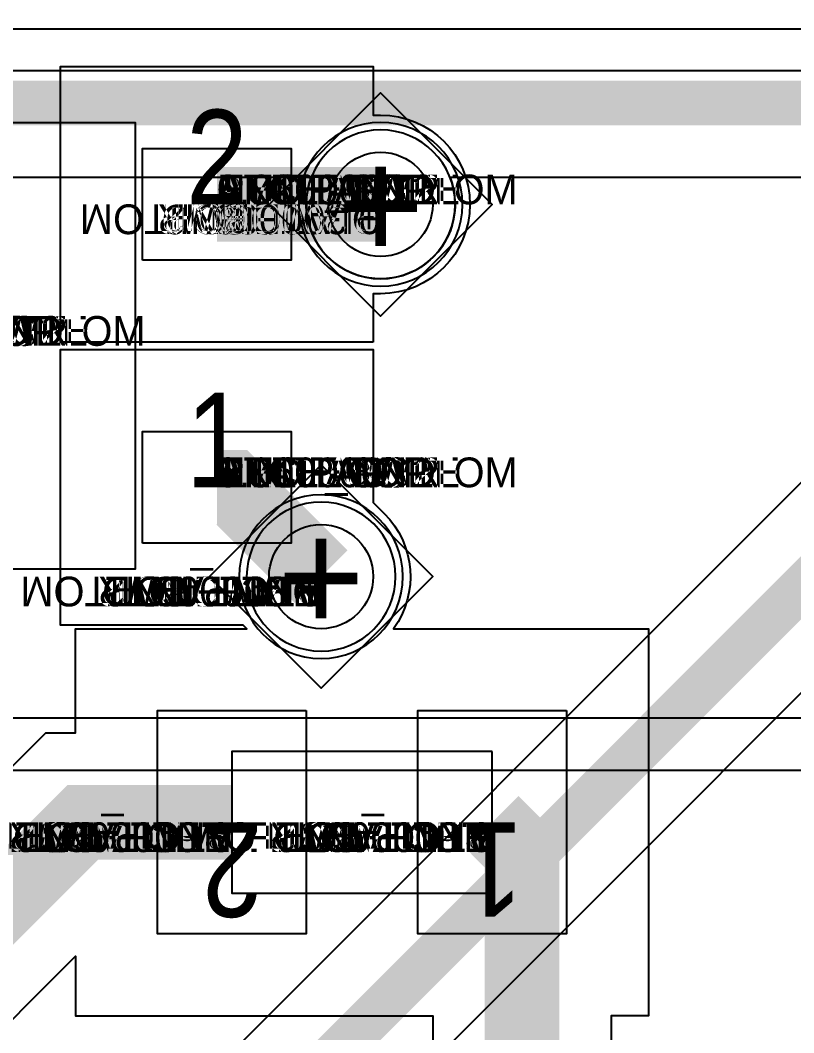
# Model space of a CAD drawing. Extents: x 0 to 323, y 0 to 320.
# Drawn here: x 72.64 to 77.84, y 198.64 to 205.44 of the extents above; entities that cross this region are included whole.
import ezdxf
from ezdxf.enums import TextEntityAlignment as Align

# ---------------------------------------------------------------- set-up
doc = ezdxf.new("R2010")
doc.units = 0
doc.header["$MEASUREMENT"] = 0
doc.layers.get('0').update_dxf_attribs({"linetype": 'CONTINUOUS'})
for name, color, linetype in [('CDN_FIGURES', 7, 'CONTINUOUS'), ('ETCH_BOTTOM', 7, 'CONTINUOUS'), ('ETCH_GND', 3, 'CONTINUOUS'), ('ETCH_INT1', 4, 'CONTINUOUS'), ('ETCH_INT2', 5, 'CONTINUOUS'), ('ETCH_PWR', 6, 'CONTINUOUS'), ('ETCH_TOP', 2, 'CONTINUOUS'), ('MANUFACTURING_NCLEGEND-1-6', 8, 'CONTINUOUS'), ('PACKAGE_GEOMETRY_ASSEMBLY_TOP', 11, 'CONTINUOUS'), ('PACKAGE_GEOMETRY_PIN_NUMBER', 9, 'CONTINUOUS')]:
    doc.layers.add(name, color=color, linetype=linetype)

# ---------------------------------------------------------------- blocks, each defined once
blk = doc.blocks.new('PAD_INFO')
for tag in ['SHAPE_TYPE', 'PAD_HEIGHT', 'PAD_LAYER', 'PAD_TYPE', 'PAD_WIDTH']:
    blk.add_attdef(tag, (0, 0), '', height=0.2)
at = {"flags": 2}
blk.add_attdef('CDN_TYPE', (0, 0), '', height=0.2, dxfattribs=at)
blk = doc.blocks.new('DRILL_INFO')
at = {"flags": 2}
blk.add_attdef('CDN_TYPE', (0, 0), '', height=0.2, dxfattribs=at)
for tag in ['FSHAPE', 'FCHAR', 'DRILL_HEIGHT', 'DIAMETER', 'PLATED', 'DRILL_WIDTH']:
    blk.add_attdef(tag, (0, 0), '', height=0.2)
blk = doc.blocks.new('VIA0700X0300')
at = {"layer": 'ETCH_BOTTOM'}
blk.add_circle((0, 0), 0.35, dxfattribs=at)
at = {"layer": 'ETCH_GND'}
blk.add_circle((0, 0), 0.35, dxfattribs=at)
at = {"layer": 'ETCH_INT1'}
blk.add_circle((0, 0), 0.35, dxfattribs=at)
at = {"layer": 'ETCH_INT2'}
blk.add_circle((0, 0), 0.35, dxfattribs=at)
at = {"layer": 'ETCH_PWR'}
blk.add_circle((0, 0), 0.35, dxfattribs=at)
at = {"layer": 'ETCH_TOP'}
blk.add_circle((0, 0), 0.35, dxfattribs=at)
ref = blk.add_blockref('PAD_INFO', (0, 0))
ref.add_attrib('PAD_LAYER', 'ETCH_TOP', (0, 0), dxfattribs={"height": 0.2})
ref.add_attrib('SHAPE_TYPE', 'NULL', (0, 0), dxfattribs={"height": 0.2})
ref.add_attrib('PAD_TYPE', 'ANTIPAD', (0, 0), dxfattribs={"height": 0.2})
ref.add_attrib('PAD_WIDTH', '0.000000', (0, 0), dxfattribs={"height": 0.2})
ref.add_attrib('PAD_HEIGHT', '0.000000', (0, 0), dxfattribs={"height": 0.2})
ref = blk.add_blockref('PAD_INFO', (0, 0))
ref.add_attrib('PAD_LAYER', 'ETCH_GND', (0, 0), dxfattribs={"height": 0.2})
ref.add_attrib('SHAPE_TYPE', 'NULL', (0, 0), dxfattribs={"height": 0.2})
ref.add_attrib('PAD_TYPE', 'ANTIPAD', (0, 0), dxfattribs={"height": 0.2})
ref.add_attrib('PAD_WIDTH', '0.000000', (0, 0), dxfattribs={"height": 0.2})
ref.add_attrib('PAD_HEIGHT', '0.000000', (0, 0), dxfattribs={"height": 0.2})
ref = blk.add_blockref('PAD_INFO', (0, 0))
ref.add_attrib('PAD_LAYER', 'ETCH_INT1', (0, 0), dxfattribs={"height": 0.2})
ref.add_attrib('SHAPE_TYPE', 'NULL', (0, 0), dxfattribs={"height": 0.2})
ref.add_attrib('PAD_TYPE', 'ANTIPAD', (0, 0), dxfattribs={"height": 0.2})
ref.add_attrib('PAD_WIDTH', '0.000000', (0, 0), dxfattribs={"height": 0.2})
ref.add_attrib('PAD_HEIGHT', '0.000000', (0, 0), dxfattribs={"height": 0.2})
ref = blk.add_blockref('PAD_INFO', (0, 0))
ref.add_attrib('PAD_LAYER', 'ETCH_INT2', (0, 0), dxfattribs={"height": 0.2})
ref.add_attrib('SHAPE_TYPE', 'NULL', (0, 0), dxfattribs={"height": 0.2})
ref.add_attrib('PAD_TYPE', 'ANTIPAD', (0, 0), dxfattribs={"height": 0.2})
ref.add_attrib('PAD_WIDTH', '0.000000', (0, 0), dxfattribs={"height": 0.2})
ref.add_attrib('PAD_HEIGHT', '0.000000', (0, 0), dxfattribs={"height": 0.2})
ref = blk.add_blockref('PAD_INFO', (0, 0))
ref.add_attrib('PAD_LAYER', 'ETCH_PWR', (0, 0), dxfattribs={"height": 0.2})
ref.add_attrib('SHAPE_TYPE', 'NULL', (0, 0), dxfattribs={"height": 0.2})
ref.add_attrib('PAD_TYPE', 'ANTIPAD', (0, 0), dxfattribs={"height": 0.2})
ref.add_attrib('PAD_WIDTH', '0.000000', (0, 0), dxfattribs={"height": 0.2})
ref.add_attrib('PAD_HEIGHT', '0.000000', (0, 0), dxfattribs={"height": 0.2})
ref = blk.add_blockref('PAD_INFO', (0, 0))
ref.add_attrib('PAD_LAYER', 'ETCH_BOTTOM', (0, 0), dxfattribs={"height": 0.2})
ref.add_attrib('SHAPE_TYPE', 'NULL', (0, 0), dxfattribs={"height": 0.2})
ref.add_attrib('PAD_TYPE', 'ANTIPAD', (0, 0), dxfattribs={"height": 0.2})
ref.add_attrib('PAD_WIDTH', '0.000000', (0, 0), dxfattribs={"height": 0.2})
ref.add_attrib('PAD_HEIGHT', '0.000000', (0, 0), dxfattribs={"height": 0.2})
ref = blk.add_blockref('PAD_INFO', (0, 0))
ref.add_attrib('PAD_LAYER', 'ETCH_TOP', (0, 0), dxfattribs={"height": 0.2})
ref.add_attrib('SHAPE_TYPE', 'NULL', (0, 0), dxfattribs={"height": 0.2})
ref.add_attrib('PAD_TYPE', 'THERMAL', (0, 0), dxfattribs={"height": 0.2})
ref.add_attrib('PAD_WIDTH', '0.000000', (0, 0), dxfattribs={"height": 0.2})
ref.add_attrib('PAD_HEIGHT', '0.000000', (0, 0), dxfattribs={"height": 0.2})
ref = blk.add_blockref('PAD_INFO', (0, 0))
ref.add_attrib('PAD_LAYER', 'ETCH_GND', (0, 0), dxfattribs={"height": 0.2})
ref.add_attrib('SHAPE_TYPE', 'NULL', (0, 0), dxfattribs={"height": 0.2})
ref.add_attrib('PAD_TYPE', 'THERMAL', (0, 0), dxfattribs={"height": 0.2})
ref.add_attrib('PAD_WIDTH', '0.000000', (0, 0), dxfattribs={"height": 0.2})
ref.add_attrib('PAD_HEIGHT', '0.000000', (0, 0), dxfattribs={"height": 0.2})
ref = blk.add_blockref('PAD_INFO', (0, 0))
ref.add_attrib('PAD_LAYER', 'ETCH_INT1', (0, 0), dxfattribs={"height": 0.2})
ref.add_attrib('SHAPE_TYPE', 'NULL', (0, 0), dxfattribs={"height": 0.2})
ref.add_attrib('PAD_TYPE', 'THERMAL', (0, 0), dxfattribs={"height": 0.2})
ref.add_attrib('PAD_WIDTH', '0.000000', (0, 0), dxfattribs={"height": 0.2})
ref.add_attrib('PAD_HEIGHT', '0.000000', (0, 0), dxfattribs={"height": 0.2})
ref = blk.add_blockref('PAD_INFO', (0, 0))
ref.add_attrib('PAD_LAYER', 'ETCH_INT2', (0, 0), dxfattribs={"height": 0.2})
ref.add_attrib('SHAPE_TYPE', 'NULL', (0, 0), dxfattribs={"height": 0.2})
ref.add_attrib('PAD_TYPE', 'THERMAL', (0, 0), dxfattribs={"height": 0.2})
ref.add_attrib('PAD_WIDTH', '0.000000', (0, 0), dxfattribs={"height": 0.2})
ref.add_attrib('PAD_HEIGHT', '0.000000', (0, 0), dxfattribs={"height": 0.2})
ref = blk.add_blockref('PAD_INFO', (0, 0))
ref.add_attrib('PAD_LAYER', 'ETCH_PWR', (0, 0), dxfattribs={"height": 0.2})
ref.add_attrib('SHAPE_TYPE', 'NULL', (0, 0), dxfattribs={"height": 0.2})
ref.add_attrib('PAD_TYPE', 'THERMAL', (0, 0), dxfattribs={"height": 0.2})
ref.add_attrib('PAD_WIDTH', '0.000000', (0, 0), dxfattribs={"height": 0.2})
ref.add_attrib('PAD_HEIGHT', '0.000000', (0, 0), dxfattribs={"height": 0.2})
ref = blk.add_blockref('PAD_INFO', (0, 0))
ref.add_attrib('PAD_LAYER', 'ETCH_BOTTOM', (0, 0), dxfattribs={"height": 0.2})
ref.add_attrib('SHAPE_TYPE', 'NULL', (0, 0), dxfattribs={"height": 0.2})
ref.add_attrib('PAD_TYPE', 'THERMAL', (0, 0), dxfattribs={"height": 0.2})
ref.add_attrib('PAD_WIDTH', '0.000000', (0, 0), dxfattribs={"height": 0.2})
ref.add_attrib('PAD_HEIGHT', '0.000000', (0, 0), dxfattribs={"height": 0.2})
ref = blk.add_blockref('PAD_INFO', (0, 0))
ref.add_attrib('PAD_LAYER', 'ETCH_TOP', (0, 0), dxfattribs={"height": 0.2})
ref.add_attrib('SHAPE_TYPE', 'CIRCLE', (0, 0), dxfattribs={"height": 0.2})
ref.add_attrib('PAD_TYPE', 'REGULAR', (0, 0), dxfattribs={"height": 0.2})
ref.add_attrib('PAD_WIDTH', '0.700000', (0, 0), dxfattribs={"height": 0.2})
ref.add_attrib('PAD_HEIGHT', '0.700000', (0, 0), dxfattribs={"height": 0.2})
ref = blk.add_blockref('PAD_INFO', (0, 0))
ref.add_attrib('PAD_LAYER', 'ETCH_GND', (0, 0), dxfattribs={"height": 0.2})
ref.add_attrib('SHAPE_TYPE', 'CIRCLE', (0, 0), dxfattribs={"height": 0.2})
ref.add_attrib('PAD_TYPE', 'REGULAR', (0, 0), dxfattribs={"height": 0.2})
ref.add_attrib('PAD_WIDTH', '0.700000', (0, 0), dxfattribs={"height": 0.2})
ref.add_attrib('PAD_HEIGHT', '0.700000', (0, 0), dxfattribs={"height": 0.2})
ref = blk.add_blockref('PAD_INFO', (0, 0))
ref.add_attrib('PAD_LAYER', 'ETCH_INT1', (0, 0), dxfattribs={"height": 0.2})
ref.add_attrib('SHAPE_TYPE', 'CIRCLE', (0, 0), dxfattribs={"height": 0.2})
ref.add_attrib('PAD_TYPE', 'REGULAR', (0, 0), dxfattribs={"height": 0.2})
ref.add_attrib('PAD_WIDTH', '0.700000', (0, 0), dxfattribs={"height": 0.2})
ref.add_attrib('PAD_HEIGHT', '0.700000', (0, 0), dxfattribs={"height": 0.2})
ref = blk.add_blockref('PAD_INFO', (0, 0))
ref.add_attrib('PAD_LAYER', 'ETCH_INT2', (0, 0), dxfattribs={"height": 0.2})
ref.add_attrib('SHAPE_TYPE', 'CIRCLE', (0, 0), dxfattribs={"height": 0.2})
ref.add_attrib('PAD_TYPE', 'REGULAR', (0, 0), dxfattribs={"height": 0.2})
ref.add_attrib('PAD_WIDTH', '0.700000', (0, 0), dxfattribs={"height": 0.2})
ref.add_attrib('PAD_HEIGHT', '0.700000', (0, 0), dxfattribs={"height": 0.2})
ref = blk.add_blockref('PAD_INFO', (0, 0))
ref.add_attrib('PAD_LAYER', 'ETCH_PWR', (0, 0), dxfattribs={"height": 0.2})
ref.add_attrib('SHAPE_TYPE', 'CIRCLE', (0, 0), dxfattribs={"height": 0.2})
ref.add_attrib('PAD_TYPE', 'REGULAR', (0, 0), dxfattribs={"height": 0.2})
ref.add_attrib('PAD_WIDTH', '0.700000', (0, 0), dxfattribs={"height": 0.2})
ref.add_attrib('PAD_HEIGHT', '0.700000', (0, 0), dxfattribs={"height": 0.2})
ref = blk.add_blockref('PAD_INFO', (0, 0))
ref.add_attrib('PAD_LAYER', 'ETCH_BOTTOM', (0, 0), dxfattribs={"height": 0.2})
ref.add_attrib('SHAPE_TYPE', 'CIRCLE', (0, 0), dxfattribs={"height": 0.2})
ref.add_attrib('PAD_TYPE', 'REGULAR', (0, 0), dxfattribs={"height": 0.2})
ref.add_attrib('PAD_WIDTH', '0.700000', (0, 0), dxfattribs={"height": 0.2})
ref.add_attrib('PAD_HEIGHT', '0.700000', (0, 0), dxfattribs={"height": 0.2})
ref = blk.add_blockref('DRILL_INFO', (0, 0))
ref.add_attrib('DIAMETER', '0.300000', (0, 0), dxfattribs={"height": 0.2})
ref.add_attrib('PLATED', 'PLATED', (0, 0), dxfattribs={"height": 0.2})
ref.add_attrib('FSHAPE', 'DIAMOND', (0, 0), dxfattribs={"height": 0.2})
ref.add_attrib('FCHAR', '+', (0, 0), dxfattribs={"height": 0.2})
ref.add_attrib('DRILL_WIDTH', '1.500000', (0, 0), dxfattribs={"height": 0.2})
ref.add_attrib('DRILL_HEIGHT', '1.500000', (0, 0), dxfattribs={"height": 0.2})
for tag in ['CDN_TYPE', 'PIN']:
    blk.add_attdef(tag, (0, 0), '', height=0.2)
at = {"flags": 2}
for tag in ['PSTKNAME', 'BBV']:
    blk.add_attdef(tag, (0, 0), '', height=0.2, dxfattribs=at)
blk = doc.blocks.new('FIGURE_DIAMOND')
at = {"layer": 'CDN_FIGURES'}
blk.add_lwpolyline([(-0.5, 0), (0, 0.5), (0.5, 0), (0, -0.5)], close=True, dxfattribs=at)
blk = doc.blocks.new('RC1000X1500TS')
at = {"layer": 'ETCH_TOP'}
blk.add_lwpolyline([(-0.5, -0.75), (-0.5, 0.75), (0.5, 0.75), (0.5, -0.75)], close=True, dxfattribs=at)
ref = blk.add_blockref('PAD_INFO', (0, 0))
ref.add_attrib('PAD_LAYER', 'ETCH_TOP', (0, 0), dxfattribs={"height": 0.2})
ref.add_attrib('SHAPE_TYPE', 'NULL', (0, 0), dxfattribs={"height": 0.2})
ref.add_attrib('PAD_TYPE', 'ANTIPAD', (0, 0), dxfattribs={"height": 0.2})
ref.add_attrib('PAD_WIDTH', '0.000000', (0, 0), dxfattribs={"height": 0.2})
ref.add_attrib('PAD_HEIGHT', '0.000000', (0, 0), dxfattribs={"height": 0.2})
ref = blk.add_blockref('PAD_INFO', (0, 0))
ref.add_attrib('PAD_LAYER', 'ETCH_GND', (0, 0), dxfattribs={"height": 0.2})
ref.add_attrib('SHAPE_TYPE', 'NULL', (0, 0), dxfattribs={"height": 0.2})
ref.add_attrib('PAD_TYPE', 'ANTIPAD', (0, 0), dxfattribs={"height": 0.2})
ref.add_attrib('PAD_WIDTH', '0.000000', (0, 0), dxfattribs={"height": 0.2})
ref.add_attrib('PAD_HEIGHT', '0.000000', (0, 0), dxfattribs={"height": 0.2})
ref = blk.add_blockref('PAD_INFO', (0, 0))
ref.add_attrib('PAD_LAYER', 'ETCH_INT1', (0, 0), dxfattribs={"height": 0.2})
ref.add_attrib('SHAPE_TYPE', 'NULL', (0, 0), dxfattribs={"height": 0.2})
ref.add_attrib('PAD_TYPE', 'ANTIPAD', (0, 0), dxfattribs={"height": 0.2})
ref.add_attrib('PAD_WIDTH', '0.000000', (0, 0), dxfattribs={"height": 0.2})
ref.add_attrib('PAD_HEIGHT', '0.000000', (0, 0), dxfattribs={"height": 0.2})
ref = blk.add_blockref('PAD_INFO', (0, 0))
ref.add_attrib('PAD_LAYER', 'ETCH_INT2', (0, 0), dxfattribs={"height": 0.2})
ref.add_attrib('SHAPE_TYPE', 'NULL', (0, 0), dxfattribs={"height": 0.2})
ref.add_attrib('PAD_TYPE', 'ANTIPAD', (0, 0), dxfattribs={"height": 0.2})
ref.add_attrib('PAD_WIDTH', '0.000000', (0, 0), dxfattribs={"height": 0.2})
ref.add_attrib('PAD_HEIGHT', '0.000000', (0, 0), dxfattribs={"height": 0.2})
ref = blk.add_blockref('PAD_INFO', (0, 0))
ref.add_attrib('PAD_LAYER', 'ETCH_PWR', (0, 0), dxfattribs={"height": 0.2})
ref.add_attrib('SHAPE_TYPE', 'NULL', (0, 0), dxfattribs={"height": 0.2})
ref.add_attrib('PAD_TYPE', 'ANTIPAD', (0, 0), dxfattribs={"height": 0.2})
ref.add_attrib('PAD_WIDTH', '0.000000', (0, 0), dxfattribs={"height": 0.2})
ref.add_attrib('PAD_HEIGHT', '0.000000', (0, 0), dxfattribs={"height": 0.2})
ref = blk.add_blockref('PAD_INFO', (0, 0))
ref.add_attrib('PAD_LAYER', 'ETCH_BOTTOM', (0, 0), dxfattribs={"height": 0.2})
ref.add_attrib('SHAPE_TYPE', 'NULL', (0, 0), dxfattribs={"height": 0.2})
ref.add_attrib('PAD_TYPE', 'ANTIPAD', (0, 0), dxfattribs={"height": 0.2})
ref.add_attrib('PAD_WIDTH', '0.000000', (0, 0), dxfattribs={"height": 0.2})
ref.add_attrib('PAD_HEIGHT', '0.000000', (0, 0), dxfattribs={"height": 0.2})
ref = blk.add_blockref('PAD_INFO', (0, 0))
ref.add_attrib('PAD_LAYER', 'ETCH_TOP', (0, 0), dxfattribs={"height": 0.2})
ref.add_attrib('SHAPE_TYPE', 'NULL', (0, 0), dxfattribs={"height": 0.2})
ref.add_attrib('PAD_TYPE', 'THERMAL', (0, 0), dxfattribs={"height": 0.2})
ref.add_attrib('PAD_WIDTH', '0.000000', (0, 0), dxfattribs={"height": 0.2})
ref.add_attrib('PAD_HEIGHT', '0.000000', (0, 0), dxfattribs={"height": 0.2})
ref = blk.add_blockref('PAD_INFO', (0, 0))
ref.add_attrib('PAD_LAYER', 'ETCH_GND', (0, 0), dxfattribs={"height": 0.2})
ref.add_attrib('SHAPE_TYPE', 'NULL', (0, 0), dxfattribs={"height": 0.2})
ref.add_attrib('PAD_TYPE', 'THERMAL', (0, 0), dxfattribs={"height": 0.2})
ref.add_attrib('PAD_WIDTH', '0.000000', (0, 0), dxfattribs={"height": 0.2})
ref.add_attrib('PAD_HEIGHT', '0.000000', (0, 0), dxfattribs={"height": 0.2})
ref = blk.add_blockref('PAD_INFO', (0, 0))
ref.add_attrib('PAD_LAYER', 'ETCH_INT1', (0, 0), dxfattribs={"height": 0.2})
ref.add_attrib('SHAPE_TYPE', 'NULL', (0, 0), dxfattribs={"height": 0.2})
ref.add_attrib('PAD_TYPE', 'THERMAL', (0, 0), dxfattribs={"height": 0.2})
ref.add_attrib('PAD_WIDTH', '0.000000', (0, 0), dxfattribs={"height": 0.2})
ref.add_attrib('PAD_HEIGHT', '0.000000', (0, 0), dxfattribs={"height": 0.2})
ref = blk.add_blockref('PAD_INFO', (0, 0))
ref.add_attrib('PAD_LAYER', 'ETCH_INT2', (0, 0), dxfattribs={"height": 0.2})
ref.add_attrib('SHAPE_TYPE', 'NULL', (0, 0), dxfattribs={"height": 0.2})
ref.add_attrib('PAD_TYPE', 'THERMAL', (0, 0), dxfattribs={"height": 0.2})
ref.add_attrib('PAD_WIDTH', '0.000000', (0, 0), dxfattribs={"height": 0.2})
ref.add_attrib('PAD_HEIGHT', '0.000000', (0, 0), dxfattribs={"height": 0.2})
ref = blk.add_blockref('PAD_INFO', (0, 0))
ref.add_attrib('PAD_LAYER', 'ETCH_PWR', (0, 0), dxfattribs={"height": 0.2})
ref.add_attrib('SHAPE_TYPE', 'NULL', (0, 0), dxfattribs={"height": 0.2})
ref.add_attrib('PAD_TYPE', 'THERMAL', (0, 0), dxfattribs={"height": 0.2})
ref.add_attrib('PAD_WIDTH', '0.000000', (0, 0), dxfattribs={"height": 0.2})
ref.add_attrib('PAD_HEIGHT', '0.000000', (0, 0), dxfattribs={"height": 0.2})
ref = blk.add_blockref('PAD_INFO', (0, 0))
ref.add_attrib('PAD_LAYER', 'ETCH_BOTTOM', (0, 0), dxfattribs={"height": 0.2})
ref.add_attrib('SHAPE_TYPE', 'NULL', (0, 0), dxfattribs={"height": 0.2})
ref.add_attrib('PAD_TYPE', 'THERMAL', (0, 0), dxfattribs={"height": 0.2})
ref.add_attrib('PAD_WIDTH', '0.000000', (0, 0), dxfattribs={"height": 0.2})
ref.add_attrib('PAD_HEIGHT', '0.000000', (0, 0), dxfattribs={"height": 0.2})
ref = blk.add_blockref('PAD_INFO', (0, 0))
ref.add_attrib('PAD_LAYER', 'ETCH_GND', (0, 0), dxfattribs={"height": 0.2})
ref.add_attrib('SHAPE_TYPE', 'NULL', (0, 0), dxfattribs={"height": 0.2})
ref.add_attrib('PAD_TYPE', 'REGULAR', (0, 0), dxfattribs={"height": 0.2})
ref.add_attrib('PAD_WIDTH', '0.000000', (0, 0), dxfattribs={"height": 0.2})
ref.add_attrib('PAD_HEIGHT', '0.000000', (0, 0), dxfattribs={"height": 0.2})
ref = blk.add_blockref('PAD_INFO', (0, 0))
ref.add_attrib('PAD_LAYER', 'ETCH_INT1', (0, 0), dxfattribs={"height": 0.2})
ref.add_attrib('SHAPE_TYPE', 'NULL', (0, 0), dxfattribs={"height": 0.2})
ref.add_attrib('PAD_TYPE', 'REGULAR', (0, 0), dxfattribs={"height": 0.2})
ref.add_attrib('PAD_WIDTH', '0.000000', (0, 0), dxfattribs={"height": 0.2})
ref.add_attrib('PAD_HEIGHT', '0.000000', (0, 0), dxfattribs={"height": 0.2})
ref = blk.add_blockref('PAD_INFO', (0, 0))
ref.add_attrib('PAD_LAYER', 'ETCH_INT2', (0, 0), dxfattribs={"height": 0.2})
ref.add_attrib('SHAPE_TYPE', 'NULL', (0, 0), dxfattribs={"height": 0.2})
ref.add_attrib('PAD_TYPE', 'REGULAR', (0, 0), dxfattribs={"height": 0.2})
ref.add_attrib('PAD_WIDTH', '0.000000', (0, 0), dxfattribs={"height": 0.2})
ref.add_attrib('PAD_HEIGHT', '0.000000', (0, 0), dxfattribs={"height": 0.2})
ref = blk.add_blockref('PAD_INFO', (0, 0))
ref.add_attrib('PAD_LAYER', 'ETCH_PWR', (0, 0), dxfattribs={"height": 0.2})
ref.add_attrib('SHAPE_TYPE', 'NULL', (0, 0), dxfattribs={"height": 0.2})
ref.add_attrib('PAD_TYPE', 'REGULAR', (0, 0), dxfattribs={"height": 0.2})
ref.add_attrib('PAD_WIDTH', '0.000000', (0, 0), dxfattribs={"height": 0.2})
ref.add_attrib('PAD_HEIGHT', '0.000000', (0, 0), dxfattribs={"height": 0.2})
ref = blk.add_blockref('PAD_INFO', (0, 0))
ref.add_attrib('PAD_LAYER', 'ETCH_BOTTOM', (0, 0), dxfattribs={"height": 0.2})
ref.add_attrib('SHAPE_TYPE', 'NULL', (0, 0), dxfattribs={"height": 0.2})
ref.add_attrib('PAD_TYPE', 'REGULAR', (0, 0), dxfattribs={"height": 0.2})
ref.add_attrib('PAD_WIDTH', '0.000000', (0, 0), dxfattribs={"height": 0.2})
ref.add_attrib('PAD_HEIGHT', '0.000000', (0, 0), dxfattribs={"height": 0.2})
ref = blk.add_blockref('DRILL_INFO', (0, 0))
ref.add_attrib('DIAMETER', '0.000000', (0, 0), dxfattribs={"height": 0.2})
ref.add_attrib('PLATED', 'PLATED', (0, 0), dxfattribs={"height": 0.2})
ref.add_attrib('FSHAPE', 'NULL', (0, 0), dxfattribs={"height": 0.2})
ref.add_attrib('DRILL_WIDTH', '0.000000', (0, 0), dxfattribs={"height": 0.2})
ref.add_attrib('DRILL_HEIGHT', '0.000000', (0, 0), dxfattribs={"height": 0.2})
ref = blk.add_blockref('PAD_INFO', (0, 0))
ref.add_attrib('PAD_LAYER', 'ETCH_TOP', (0, 0), dxfattribs={"height": 0.2})
ref.add_attrib('SHAPE_TYPE', 'RECTANGLE', (0, 0), dxfattribs={"height": 0.2})
ref.add_attrib('PAD_TYPE', 'REGULAR', (0, 0), dxfattribs={"height": 0.2})
ref.add_attrib('PAD_WIDTH', '1.000000', (0, 0), dxfattribs={"height": 0.2})
ref.add_attrib('PAD_HEIGHT', '1.500000', (0, 0), dxfattribs={"height": 0.2})
for tag in ['CDN_TYPE', 'PIN']:
    blk.add_attdef(tag, (0, 0), '', height=0.2)
at = {"flags": 2}
for tag in ['PSTKNAME', 'BBV']:
    blk.add_attdef(tag, (0, 0), '', height=0.2, dxfattribs=at)
blk = doc.blocks.new('F56')
at = {"layer": 'PACKAGE_GEOMETRY_ASSEMBLY_TOP'}
blk.add_lwpolyline([(0, -0.475), (1.75, -0.475), (1.75, 0.475), (0, 0.475)], close=True, dxfattribs=at)
at = {"layer": 'ETCH_TOP'}
ref = blk.add_blockref('RC1000X1500TS', (0, 0), dxfattribs=at)
ref.add_attrib('CDN_TYPE', 'PIN', (0, 0), dxfattribs={"height": 0.2})
ref.add_attrib('PIN', '1', (0, 0), dxfattribs={"height": 0.2})
ref = blk.add_blockref('RC1000X1500TS', (1.75, 0), dxfattribs=at)
ref.add_attrib('CDN_TYPE', 'PIN', (0, 0), dxfattribs={"height": 0.2})
ref.add_attrib('PIN', '2', (0, 0), dxfattribs={"height": 0.2})
at = {"flags": 2}
for tag in ['SYMBOL_TYPE', 'CDN_TYPE', 'REFDES']:
    blk.add_attdef(tag, (0, 0), '', height=0.2, dxfattribs=at)
blk = doc.blocks.new('RC1000X0750TS')
at = {"layer": 'ETCH_TOP'}
blk.add_lwpolyline([(-0.5, -0.375), (-0.5, 0.375), (0.5, 0.375), (0.5, -0.375)], close=True, dxfattribs=at)
ref = blk.add_blockref('PAD_INFO', (0, 0))
ref.add_attrib('PAD_LAYER', 'ETCH_TOP', (0, 0), dxfattribs={"height": 0.2})
ref.add_attrib('SHAPE_TYPE', 'NULL', (0, 0), dxfattribs={"height": 0.2})
ref.add_attrib('PAD_TYPE', 'ANTIPAD', (0, 0), dxfattribs={"height": 0.2})
ref.add_attrib('PAD_WIDTH', '0.000000', (0, 0), dxfattribs={"height": 0.2})
ref.add_attrib('PAD_HEIGHT', '0.000000', (0, 0), dxfattribs={"height": 0.2})
ref = blk.add_blockref('PAD_INFO', (0, 0))
ref.add_attrib('PAD_LAYER', 'ETCH_GND', (0, 0), dxfattribs={"height": 0.2})
ref.add_attrib('SHAPE_TYPE', 'NULL', (0, 0), dxfattribs={"height": 0.2})
ref.add_attrib('PAD_TYPE', 'ANTIPAD', (0, 0), dxfattribs={"height": 0.2})
ref.add_attrib('PAD_WIDTH', '0.000000', (0, 0), dxfattribs={"height": 0.2})
ref.add_attrib('PAD_HEIGHT', '0.000000', (0, 0), dxfattribs={"height": 0.2})
ref = blk.add_blockref('PAD_INFO', (0, 0))
ref.add_attrib('PAD_LAYER', 'ETCH_INT1', (0, 0), dxfattribs={"height": 0.2})
ref.add_attrib('SHAPE_TYPE', 'NULL', (0, 0), dxfattribs={"height": 0.2})
ref.add_attrib('PAD_TYPE', 'ANTIPAD', (0, 0), dxfattribs={"height": 0.2})
ref.add_attrib('PAD_WIDTH', '0.000000', (0, 0), dxfattribs={"height": 0.2})
ref.add_attrib('PAD_HEIGHT', '0.000000', (0, 0), dxfattribs={"height": 0.2})
ref = blk.add_blockref('PAD_INFO', (0, 0))
ref.add_attrib('PAD_LAYER', 'ETCH_INT2', (0, 0), dxfattribs={"height": 0.2})
ref.add_attrib('SHAPE_TYPE', 'NULL', (0, 0), dxfattribs={"height": 0.2})
ref.add_attrib('PAD_TYPE', 'ANTIPAD', (0, 0), dxfattribs={"height": 0.2})
ref.add_attrib('PAD_WIDTH', '0.000000', (0, 0), dxfattribs={"height": 0.2})
ref.add_attrib('PAD_HEIGHT', '0.000000', (0, 0), dxfattribs={"height": 0.2})
ref = blk.add_blockref('PAD_INFO', (0, 0))
ref.add_attrib('PAD_LAYER', 'ETCH_PWR', (0, 0), dxfattribs={"height": 0.2})
ref.add_attrib('SHAPE_TYPE', 'NULL', (0, 0), dxfattribs={"height": 0.2})
ref.add_attrib('PAD_TYPE', 'ANTIPAD', (0, 0), dxfattribs={"height": 0.2})
ref.add_attrib('PAD_WIDTH', '0.000000', (0, 0), dxfattribs={"height": 0.2})
ref.add_attrib('PAD_HEIGHT', '0.000000', (0, 0), dxfattribs={"height": 0.2})
ref = blk.add_blockref('PAD_INFO', (0, 0))
ref.add_attrib('PAD_LAYER', 'ETCH_BOTTOM', (0, 0), dxfattribs={"height": 0.2})
ref.add_attrib('SHAPE_TYPE', 'NULL', (0, 0), dxfattribs={"height": 0.2})
ref.add_attrib('PAD_TYPE', 'ANTIPAD', (0, 0), dxfattribs={"height": 0.2})
ref.add_attrib('PAD_WIDTH', '0.000000', (0, 0), dxfattribs={"height": 0.2})
ref.add_attrib('PAD_HEIGHT', '0.000000', (0, 0), dxfattribs={"height": 0.2})
ref = blk.add_blockref('PAD_INFO', (0, 0))
ref.add_attrib('PAD_LAYER', 'ETCH_TOP', (0, 0), dxfattribs={"height": 0.2})
ref.add_attrib('SHAPE_TYPE', 'NULL', (0, 0), dxfattribs={"height": 0.2})
ref.add_attrib('PAD_TYPE', 'THERMAL', (0, 0), dxfattribs={"height": 0.2})
ref.add_attrib('PAD_WIDTH', '0.000000', (0, 0), dxfattribs={"height": 0.2})
ref.add_attrib('PAD_HEIGHT', '0.000000', (0, 0), dxfattribs={"height": 0.2})
ref = blk.add_blockref('PAD_INFO', (0, 0))
ref.add_attrib('PAD_LAYER', 'ETCH_GND', (0, 0), dxfattribs={"height": 0.2})
ref.add_attrib('SHAPE_TYPE', 'NULL', (0, 0), dxfattribs={"height": 0.2})
ref.add_attrib('PAD_TYPE', 'THERMAL', (0, 0), dxfattribs={"height": 0.2})
ref.add_attrib('PAD_WIDTH', '0.000000', (0, 0), dxfattribs={"height": 0.2})
ref.add_attrib('PAD_HEIGHT', '0.000000', (0, 0), dxfattribs={"height": 0.2})
ref = blk.add_blockref('PAD_INFO', (0, 0))
ref.add_attrib('PAD_LAYER', 'ETCH_INT1', (0, 0), dxfattribs={"height": 0.2})
ref.add_attrib('SHAPE_TYPE', 'NULL', (0, 0), dxfattribs={"height": 0.2})
ref.add_attrib('PAD_TYPE', 'THERMAL', (0, 0), dxfattribs={"height": 0.2})
ref.add_attrib('PAD_WIDTH', '0.000000', (0, 0), dxfattribs={"height": 0.2})
ref.add_attrib('PAD_HEIGHT', '0.000000', (0, 0), dxfattribs={"height": 0.2})
ref = blk.add_blockref('PAD_INFO', (0, 0))
ref.add_attrib('PAD_LAYER', 'ETCH_INT2', (0, 0), dxfattribs={"height": 0.2})
ref.add_attrib('SHAPE_TYPE', 'NULL', (0, 0), dxfattribs={"height": 0.2})
ref.add_attrib('PAD_TYPE', 'THERMAL', (0, 0), dxfattribs={"height": 0.2})
ref.add_attrib('PAD_WIDTH', '0.000000', (0, 0), dxfattribs={"height": 0.2})
ref.add_attrib('PAD_HEIGHT', '0.000000', (0, 0), dxfattribs={"height": 0.2})
ref = blk.add_blockref('PAD_INFO', (0, 0))
ref.add_attrib('PAD_LAYER', 'ETCH_PWR', (0, 0), dxfattribs={"height": 0.2})
ref.add_attrib('SHAPE_TYPE', 'NULL', (0, 0), dxfattribs={"height": 0.2})
ref.add_attrib('PAD_TYPE', 'THERMAL', (0, 0), dxfattribs={"height": 0.2})
ref.add_attrib('PAD_WIDTH', '0.000000', (0, 0), dxfattribs={"height": 0.2})
ref.add_attrib('PAD_HEIGHT', '0.000000', (0, 0), dxfattribs={"height": 0.2})
ref = blk.add_blockref('PAD_INFO', (0, 0))
ref.add_attrib('PAD_LAYER', 'ETCH_BOTTOM', (0, 0), dxfattribs={"height": 0.2})
ref.add_attrib('SHAPE_TYPE', 'NULL', (0, 0), dxfattribs={"height": 0.2})
ref.add_attrib('PAD_TYPE', 'THERMAL', (0, 0), dxfattribs={"height": 0.2})
ref.add_attrib('PAD_WIDTH', '0.000000', (0, 0), dxfattribs={"height": 0.2})
ref.add_attrib('PAD_HEIGHT', '0.000000', (0, 0), dxfattribs={"height": 0.2})
ref = blk.add_blockref('PAD_INFO', (0, 0))
ref.add_attrib('PAD_LAYER', 'ETCH_TOP', (0, 0), dxfattribs={"height": 0.2})
ref.add_attrib('SHAPE_TYPE', 'RECTANGLE', (0, 0), dxfattribs={"height": 0.2})
ref.add_attrib('PAD_TYPE', 'REGULAR', (0, 0), dxfattribs={"height": 0.2})
ref.add_attrib('PAD_WIDTH', '1.000000', (0, 0), dxfattribs={"height": 0.2})
ref.add_attrib('PAD_HEIGHT', '0.750000', (0, 0), dxfattribs={"height": 0.2})
ref = blk.add_blockref('PAD_INFO', (0, 0))
ref.add_attrib('PAD_LAYER', 'ETCH_GND', (0, 0), dxfattribs={"height": 0.2})
ref.add_attrib('SHAPE_TYPE', 'NULL', (0, 0), dxfattribs={"height": 0.2})
ref.add_attrib('PAD_TYPE', 'REGULAR', (0, 0), dxfattribs={"height": 0.2})
ref.add_attrib('PAD_WIDTH', '0.000000', (0, 0), dxfattribs={"height": 0.2})
ref.add_attrib('PAD_HEIGHT', '0.000000', (0, 0), dxfattribs={"height": 0.2})
ref = blk.add_blockref('PAD_INFO', (0, 0))
ref.add_attrib('PAD_LAYER', 'ETCH_INT1', (0, 0), dxfattribs={"height": 0.2})
ref.add_attrib('SHAPE_TYPE', 'NULL', (0, 0), dxfattribs={"height": 0.2})
ref.add_attrib('PAD_TYPE', 'REGULAR', (0, 0), dxfattribs={"height": 0.2})
ref.add_attrib('PAD_WIDTH', '0.000000', (0, 0), dxfattribs={"height": 0.2})
ref.add_attrib('PAD_HEIGHT', '0.000000', (0, 0), dxfattribs={"height": 0.2})
ref = blk.add_blockref('PAD_INFO', (0, 0))
ref.add_attrib('PAD_LAYER', 'ETCH_INT2', (0, 0), dxfattribs={"height": 0.2})
ref.add_attrib('SHAPE_TYPE', 'NULL', (0, 0), dxfattribs={"height": 0.2})
ref.add_attrib('PAD_TYPE', 'REGULAR', (0, 0), dxfattribs={"height": 0.2})
ref.add_attrib('PAD_WIDTH', '0.000000', (0, 0), dxfattribs={"height": 0.2})
ref.add_attrib('PAD_HEIGHT', '0.000000', (0, 0), dxfattribs={"height": 0.2})
ref = blk.add_blockref('PAD_INFO', (0, 0))
ref.add_attrib('PAD_LAYER', 'ETCH_PWR', (0, 0), dxfattribs={"height": 0.2})
ref.add_attrib('SHAPE_TYPE', 'NULL', (0, 0), dxfattribs={"height": 0.2})
ref.add_attrib('PAD_TYPE', 'REGULAR', (0, 0), dxfattribs={"height": 0.2})
ref.add_attrib('PAD_WIDTH', '0.000000', (0, 0), dxfattribs={"height": 0.2})
ref.add_attrib('PAD_HEIGHT', '0.000000', (0, 0), dxfattribs={"height": 0.2})
ref = blk.add_blockref('PAD_INFO', (0, 0))
ref.add_attrib('PAD_LAYER', 'ETCH_BOTTOM', (0, 0), dxfattribs={"height": 0.2})
ref.add_attrib('SHAPE_TYPE', 'NULL', (0, 0), dxfattribs={"height": 0.2})
ref.add_attrib('PAD_TYPE', 'REGULAR', (0, 0), dxfattribs={"height": 0.2})
ref.add_attrib('PAD_WIDTH', '0.000000', (0, 0), dxfattribs={"height": 0.2})
ref.add_attrib('PAD_HEIGHT', '0.000000', (0, 0), dxfattribs={"height": 0.2})
ref = blk.add_blockref('DRILL_INFO', (0, 0))
ref.add_attrib('DIAMETER', '0.000000', (0, 0), dxfattribs={"height": 0.2})
ref.add_attrib('PLATED', 'PLATED', (0, 0), dxfattribs={"height": 0.2})
ref.add_attrib('FSHAPE', 'NULL', (0, 0), dxfattribs={"height": 0.2})
ref.add_attrib('DRILL_WIDTH', '0.000000', (0, 0), dxfattribs={"height": 0.2})
ref.add_attrib('DRILL_HEIGHT', '0.000000', (0, 0), dxfattribs={"height": 0.2})
for tag in ['CDN_TYPE', 'PIN']:
    blk.add_attdef(tag, (0, 0), '', height=0.2)
at = {"flags": 2}
for tag in ['PSTKNAME', 'BBV']:
    blk.add_attdef(tag, (0, 0), '', height=0.2, dxfattribs=at)
blk = doc.blocks.new('F341')
at = {"layer": 'PACKAGE_GEOMETRY_ASSEMBLY_TOP'}
blk.add_lwpolyline([(-1.95, -0.55), (-1.95, 2.45), (-0.55, 2.45), (-0.55, -0.55)], close=True, dxfattribs=at)
at = {"layer": 'ETCH_TOP'}
ref = blk.add_blockref('RC1000X0750TS', (0, 1.9), dxfattribs=at)
ref.add_attrib('CDN_TYPE', 'PIN', (0, 0), dxfattribs={"height": 0.2})
ref.add_attrib('PIN', '2', (0, 0), dxfattribs={"height": 0.2})
ref = blk.add_blockref('RC1000X0750TS', (-2.5, 0.95), dxfattribs=at)
ref.add_attrib('CDN_TYPE', 'PIN', (0, 0), dxfattribs={"height": 0.2})
ref.add_attrib('PIN', '3', (0, 0), dxfattribs={"height": 0.2})
ref = blk.add_blockref('RC1000X0750TS', (0, 0), dxfattribs=at)
ref.add_attrib('CDN_TYPE', 'PIN', (0, 0), dxfattribs={"height": 0.2})
ref.add_attrib('PIN', '1', (0, 0), dxfattribs={"height": 0.2})
at = {"flags": 2}
for tag in ['SYMBOL_TYPE', 'CDN_TYPE', 'REFDES']:
    blk.add_attdef(tag, (0, 0), '', height=0.2, dxfattribs=at)

msp = doc.modelspace()

# ---------------------------------------------------------------- linework, layer by layer
at = {"layer": 'ETCH_BOTTOM'}
for points in [[(75.6127, 204.2055, 1), (74.5125, 204.2055, 1)], [(75.2127, 201.7055, 1), (74.1125, 201.7055, 1)]]:
    msp.add_lwpolyline(points, format="xyb", close=True, dxfattribs=at)
at = {"layer": 'ETCH_GND'}
for points in [[(75.5627, 204.2055, 1), (74.5625, 204.2055, 1)], [(75.1627, 201.7055, 1), (74.1625, 201.7055, 1)]]:
    msp.add_lwpolyline(points, format="xyb", close=True, dxfattribs=at)
at = {"layer": 'ETCH_INT1'}
for points, format in [([(161.6626, 263.1055, 0.3, 0.3, 0), (166.8326, 257.9355, 0.3, 0.3, 0), (166.8326, 245.9548, 0.3, 0.3, 0), (166.8626, 245.9248, 0.3, 0.3, 0), (166.8626, 245.3862, 0.3, 0.3, 0), (166.8326, 245.3562, 0.3, 0.3, 0), (166.8326, 226.1755, 0.3, 0.3, 0), (147.6426, 206.9855, 0.3, 0.3, 0), (128.8119, 206.9855, 0.3, 0.3, 0), (128.7819, 206.9555, 0.3, 0.3, 0), (128.2433, 206.9555, 0.3, 0.3, 0), (128.2133, 206.9855, 0.3, 0.3, 0), (127.1926, 206.9855, 0.3, 0.3, 0), (125.6126, 205.4055, 0.3, 0.3, 0), (91.6126, 205.4055, 0.3, 0.3, 0), (91.0926, 204.8855, 0.3, 0.3, 0), (25.2926, 204.8855, 0.3, 0.3, 0), (16.0126, 195.6055, 0.3, 0.3, 0)], "xyseb"), ([(91.0629, 204.3854), (75.5292, 204.3854, -1.457307), (74.596, 204.3854), (56.5292, 204.3854, -1.457307), (55.596, 204.3854), (38.0067, 204.3854, -1.643726), (37.1185, 204.3854), (25.4997, 204.3854), (17.0191, 195.9048, -3.946277), (16.3119, 196.612), (25.0855, 205.3856), (90.3916, 205.3856, -1.157049)], "xyb")]:
    msp.add_lwpolyline(points, format=format, dxfattribs=at)
at = {"layer": 'ETCH_INT2'}
for points, format in [([(95.2626, 222.6055, 0.3, 0.3, 0), (95.2626, 219.0055, 0.3, 0.3, 0), (73.3126, 197.0555, 0.3, 0.3, 0), (73.3126, 195.8362, 0.3, 0.3, 0), (63.3369, 185.8605, 0.3, 0.3, 0), (56.9769, 185.8605, 0.3, 0.3, 0), (56.9469, 185.8905, 0.3, 0.3, 0), (56.4083, 185.8905, 0.3, 0.3, 0), (56.0276, 185.5098, 0.3, 0.3, 0), (56.0276, 185.4674, 0.3, 0.3, 0), (55.6957, 185.1355, 0.3, 0.3, 0), (36.4119, 185.1355, 0.3, 0.3, 0), (36.3819, 185.1055, 0.3, 0.3, 0), (35.8433, 185.1055, 0.3, 0.3, 0), (35.5033, 185.4455, 0.3, 0.3, 0), (16.0126, 185.4455, 0.3, 0.3, 0)], "xyseb"), ([(56.2012, 186.3906), (57.154, 186.3906), (57.184, 186.3606), (63.1298, 186.3606), (72.4313, 195.6621, -0.915475), (72.8125, 196.5826), (72.8125, 196.9089, -2.206059), (73.1373, 197.5874), (94.7625, 219.2126)], "xyb"), ([(87.9655, 211.0011), (73.8127, 196.8484), (73.8127, 195.6291), (63.544, 185.3604), (57.1631, 185.3604, -0.859737), (56.2495, 184.982)], "xyb")]:
    msp.add_lwpolyline(points, format=format, dxfattribs=at)
msp.add_lwpolyline([(75.1627, 201.7055, 1), (74.1625, 201.7055, 1)], format="xyb", close=True, dxfattribs=at)
at = {"layer": 'ETCH_PWR'}
msp.add_lwpolyline([(53.4626, 205.2055), (64.8126, 205.2055), (67.4626, 207.8555), (69.5126, 207.8555), (70.8626, 206.5055), (70.8626, 205.5055), (71.2626, 205.1055), (82.9126, 205.1055), (85.2626, 207.4555), (87.6126, 207.4555)], dxfattribs=at)
for points in [[(75.5627, 204.2055, 1), (74.5625, 204.2055, 1)], [(75.1627, 201.7055, 1), (74.1625, 201.7055, 1)]]:
    msp.add_lwpolyline(points, format="xyb", close=True, dxfattribs=at)
for points in [[(91.0855, 200.7555), (69.4127, 200.7555, 1.9997), (68.6125, 200.7555), (66.9127, 200.7555, 1.9997), (66.1125, 200.7555), (51.1897, 200.7555, 0.73386)], [(51.171, 200.4055), (84.1295, 200.4055, 1.731876), (84.9957, 200.4055), (86.6625, 200.4055, 1.9997)]]:
    msp.add_lwpolyline(points, format="xyb", dxfattribs=at)
at = {"layer": 'ETCH_TOP'}
for points in [[(75.0127, 203.2804), (72.9125, 203.2804), (72.9125, 205.1306), (75.0127, 205.1306), (75.0127, 204.8056), (75.0626, 204.8056, -1), (75.0626, 203.6054), (75.0127, 203.6054)], [(72.2627, 198.4069), (73.0125, 199.1567), (73.0125, 198.7554), (75.4125, 198.7554), (75.4125, 197.9556), (74.9377, 197.9556), (74.9377, 198.3206), (72.5875, 198.3206), (72.5875, 197.9838, 0.154372), (72.2627, 197.8241)]]:
    msp.add_lwpolyline(points, format="xyb", close=True, dxfattribs=at)
for points, format in [([(73.9626, 204.2055, 0.5, 0.5, 0), (75.0626, 204.2055, 0.5, 0.5, 0)], "xyseb"), ([(71.0625, 196.4055), (71.0625, 198.9041), (72.814, 200.6556), (73.0125, 200.6556), (73.0125, 201.3556), (74.1638, 201.3556), (74.139, 201.3804), (72.9125, 201.3804), (72.9125, 203.2306), (75.0127, 203.2306), (75.0127, 202.2041), (75.0869, 202.1298, -0.367278), (75.1501, 201.3556), (76.8627, 201.3556), (76.8627, 198.7554), (76.6127, 198.7554), (76.6127, 197.9556)], "xyb"), ([(73.9626, 202.3055, 0.5, 0.5, 0), (74.0626, 202.3055, 0.5, 0.5, 0), (74.6626, 201.7055, 0.5, 0.5, 0)], "xyseb"), ([(72.6626, 196.1055, 0.5, 0.5, 0), (71.9626, 196.1055, 0.5, 0.5, 0), (71.6626, 196.4055, 0.5, 0.5, 0), (71.6626, 198.6555, 0.5, 0.5, 0), (73.0626, 200.0555, 0.5, 0.5, 0), (74.0626, 200.0555, 0.5, 0.5, 0)], "xyseb"), ([(76.0126, 196.9055, 0.5, 0.5, 0), (76.0126, 199.8555, 0.5, 0.5, 0), (75.8126, 200.0555, 0.5, 0.5, 0)], "xyseb")]:
    msp.add_lwpolyline(points, format=format, dxfattribs=at)

# ---------------------------------------------------------------- block references
msp.add_blockref('F341', (73.9626, 202.3055))
at = {"rotation": 180}
msp.add_blockref('F56', (75.8126, 200.0555), dxfattribs=at)
at = {"layer": 'ETCH_TOP', "rotation": 180}
for p in [(75.0626, 204.2055), (74.6626, 201.7055)]:
    msp.add_blockref('VIA0700X0300', p, dxfattribs=at)
at = {"layer": 'MANUFACTURING_NCLEGEND-1-6', "xscale": 1.5, "yscale": 1.5}
for p in [(75.0626, 204.2055), (74.6626, 201.7055)]:
    msp.add_blockref('FIGURE_DIAMOND', p, dxfattribs=at)

# ---------------------------------------------------------------- texts
at = {"layer": 'MANUFACTURING_NCLEGEND-1-6'}
for p in [(75.0626, 204.2055), (74.6626, 201.7055)]:
    msp.add_text('+', height=0.75, dxfattribs=at).set_placement(p, align=Align.MIDDLE_CENTER)
at = {"layer": 'PACKAGE_GEOMETRY_PIN_NUMBER', "width": 0.87874}
for s, p in [('2', (73.9626, 204.2055)), ('1', (73.9626, 202.3055))]:
    msp.add_text(s, height=0.635, dxfattribs=at).set_placement(p, align=Align.CENTER)
at = {"layer": 'PACKAGE_GEOMETRY_PIN_NUMBER', "width": 0.88}
for s, p in [('2', (74.0626, 200.0555)), ('1', (75.8126, 200.0555))]:
    msp.add_text(s, height=0.635, rotation=180, dxfattribs=at).set_placement(p, align=Align.CENTER)

doc.saveas('drawing.dxf')
